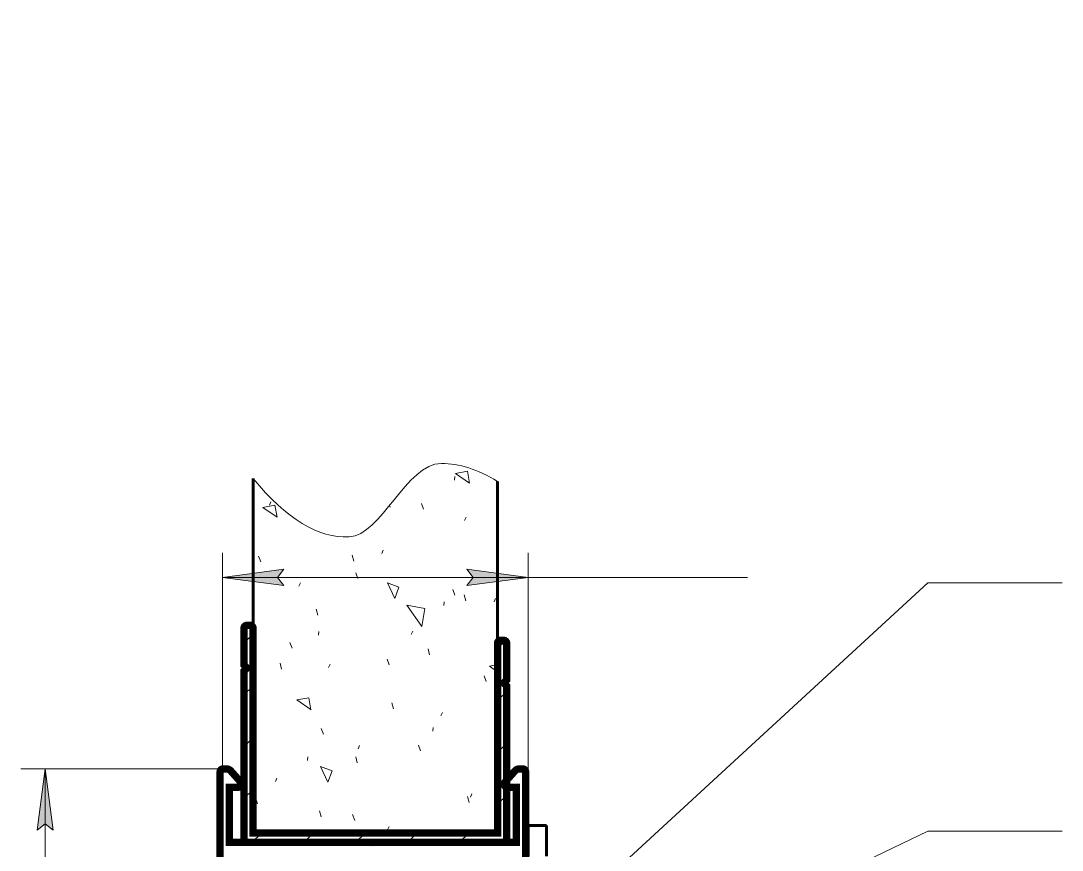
# Model space of a CAD drawing. Header units: millimetres. Extents: x 0 to 841, y 0 to 594.
# Drawn here: x 223.3 to 308.5, y 134 to 201.9 of the extents above; entities that cross this region are included whole.
import ezdxf

# ---------------------------------------------------------------- set-up
doc = ezdxf.new("R2010")
doc.units = ezdxf.units.MM
for name, pattern in [('K5LT32768', [0]), ('K5LT32770', [0]), ('K5LT_BASIC', [0]), ('K5LT_THIN', [0]), ('K5LT_THIN_INCLUDED_TO_HATCHING', [0])]:
    doc.linetypes.add(name, pattern=pattern)
doc.layers.add('Системный слой', color=7, linetype='Continuous')

msp = doc.modelspace()

# ---------------------------------------------------------------- hatches: boundary and pattern name
at = {"layer": 'Системный слой'}
for points in [[(244.278, 156.333), (244.778, 156.992), (239.778, 156.333), (244.778, 155.675)], [(264.778, 156.333), (259.778, 156.992), (260.278, 156.333), (259.778, 155.675)], [(225.927, 135.665), (225.269, 140.665), (224.611, 135.665), (225.269, 136.165)]]:
    msp.add_hatch(color=7, dxfattribs=at).paths.add_polyline_path(points)

# ---------------------------------------------------------------- linework, layer by layer
at = {"layer": 'Системный слой', "color": 7, "linetype": 'K5LT32770', "lineweight": 18}
for p, q in [((258.771, 164.281), (258.797, 164.58)), ((259.818, 165.011), (258.833, 164.837)), ((259.995, 164.026), (258.836, 164.837)), ((259.992, 164.026), (259.818, 165.011)), ((244.061, 162.232), (243.076, 162.059)), ((244.237, 161.248), (243.079, 162.059)), ((243.614, 162.248), (243.741, 162.52)), ((244.235, 161.248), (244.061, 162.232)), ((253.483, 162.072), (253.444, 162.219)), ((256.223, 161.915), (256.052, 162.385)), ((259.575, 160.984), (259.702, 161.256)), ((252.804, 158.294), (252.93, 158.566)), ((242.896, 157.596), (242.725, 158.066)), ((250.526, 157.656), (250.396, 158.139)), ((250.842, 156.232), (250.671, 156.702)), ((246.032, 155.604), (246.159, 155.876)), ((254.211, 155.544), (253.272, 155.886)), ((253.871, 154.603), (253.274, 155.885)), ((253.869, 154.604), (254.211, 155.544)), ((258.788, 154.867), (258.617, 155.337)), ((257.873, 154.021), (257.899, 154.32)), ((259.677, 154.414), (259.547, 154.897)), ((261.994, 154.34), (262.12, 154.612)), ((247.568, 153.24), (247.438, 153.723)), ((256.071, 152.308), (254.854, 154.046)), ((256.332, 153.785), (254.855, 154.046)), ((256.072, 152.308), (256.332, 153.785)), ((247.624, 151.605), (247.65, 151.904)), ((255.222, 151.649), (255.349, 151.921)), ((245.461, 150.549), (245.29, 151.018)), ((256.719, 149.998), (256.589, 150.481)), ((244.61, 148.824), (244.481, 149.307)), ((248.451, 148.959), (248.577, 149.231)), ((253.407, 149.184), (253.236, 149.654)), ((262.278, 149.198), (261.611, 149.08)), ((261.353, 147.819), (261.182, 148.289)), ((262.278, 148.615), (261.614, 149.081)), ((246.839, 146.475), (245.855, 146.302)), ((247.015, 145.491), (245.857, 146.302)), ((247.013, 145.491), (246.839, 146.476)), ((253.761, 145.582), (253.631, 146.065)), ((257.641, 145.005), (257.767, 145.277)), ((256.976, 143.76), (257.002, 144.059)), ((248.026, 143.501), (247.855, 143.971)), ((250.869, 142.314), (250.996, 142.586)), ((255.972, 142.136), (255.801, 142.606)), ((246.726, 141.344), (246.752, 141.643)), ((250.803, 141.166), (250.674, 141.649)), ((248.739, 140.509), (247.799, 140.851)), ((248.398, 139.569), (247.801, 140.85)), ((244.098, 139.624), (244.225, 139.896)), ((248.397, 139.569), (248.739, 140.509)), ((242.646, 137.818), (242.475, 138.288)), ((259.954, 137.924), (259.824, 138.407)), ((260.059, 138.36), (260.186, 138.632)), ((247.845, 136.75), (247.716, 137.233)), ((250.591, 136.453), (250.42, 136.923)), ((253.288, 135.67), (253.414, 135.942)), ((258.419, 135.415), (258.366, 135.558))]:
    msp.add_line(p, q, dxfattribs=at)
at = {"layer": 'Системный слой', "color": 5, "linetype": 'K5LT_BASIC', "lineweight": 60, "true_color": 0x0000ff}
for p, q in [((242.278, 152.165), (242.278, 164.415)), ((262.278, 150.935), (262.278, 164.185)), ((264.778, 136.03), (264.778, 133.53)), ((266.278, 136.03), (264.778, 136.03)), ((266.278, 133.53), (266.278, 136.03)), ((251.829, 134.665), (252.079, 134.415)), ((252.079, 134.415), (252.329, 134.665))]:
    msp.add_line(p, q, dxfattribs=at)
at = {"layer": 'Системный слой', "color": 7, "linetype": 'K5LT_THIN', "lineweight": 18}
for p, q in [((239.778, 140.415), (239.778, 158.333)), ((264.778, 140.415), (264.778, 158.333)), ((239.778, 156.333), (244.778, 156.992)), ((244.778, 156.992), (244.278, 156.333)), ((260.278, 156.333), (259.778, 156.992)), ((259.778, 156.992), (264.778, 156.333)), ((244.778, 155.675), (239.778, 156.333)), ((239.778, 156.333), (264.778, 156.333)), ((244.278, 156.333), (244.778, 155.675)), ((264.778, 156.333), (259.778, 155.675)), ((259.778, 155.675), (260.278, 156.333)), ((264.778, 156.333), (282.727, 156.333)), ((297.492, 155.887), (268.066, 128.816)), ((297.492, 155.887), (308.485, 155.887)), ((240.028, 140.665), (223.269, 140.665)), ((224.611, 135.665), (225.269, 140.665)), ((225.269, 140.665), (225.927, 135.665)), ((225.269, 140.665), (225.269, 100.665)), ((225.269, 136.165), (224.611, 135.665)), ((225.927, 135.665), (225.269, 136.165)), ((297.492, 135.583), (269.058, 121.931)), ((297.492, 135.583), (308.485, 135.583))]:
    msp.add_line(p, q, dxfattribs=at)
at = {"layer": 'Системный слой', "color": 7, "linetype": 'K5LT32768', "lineweight": 18}
for p, q in [((241.528, 150.963), (242.278, 151.713)), ((262.278, 150.5), (262.92, 151.141)), ((241.528, 146.72), (242.278, 147.47)), ((262.278, 146.257), (263.028, 147.007)), ((241.528, 142.478), (242.278, 143.228)), ((262.278, 142.014), (263.028, 142.764)), ((241.528, 138.235), (242.278, 138.985)), ((262.278, 137.772), (263.028, 138.522)), ((242.201, 134.665), (242.951, 135.415)), ((246.444, 134.665), (247.194, 135.415)), ((250.686, 134.665), (251.436, 135.415)), ((254.929, 134.665), (255.679, 135.415)), ((259.172, 134.665), (259.922, 135.415))]:
    msp.add_line(p, q, dxfattribs=at)
at = {"layer": 'Системный слой', "color": 5, "linetype": 'K5LT_BASIC', "true_color": 0x0000ff, "const_width": 0.6}
for points in [[(262.278, 136.771), (262.278, 135.415), (242.278, 135.415), (242.278, 152.165, 0.414214), (242.028, 152.415), (241.778, 152.415, 0.414214), (241.528, 152.165), (241.528, 149.165), (241.778, 148.915), (241.528, 148.665), (241.528, 134.915, 0.414214), (241.778, 134.665), (262.778, 134.665, 0.414214), (263.028, 134.915), (263.028, 136.771)], [(263.028, 134.915), (263.028, 147.435), (262.778, 147.685), (263.028, 147.935), (263.028, 150.935, 0.414214), (262.778, 151.185), (262.528, 151.185, 0.414214), (262.278, 150.935), (262.278, 136.771)], [(251.829, 106.665), (240.329, 106.665), (240.329, 102.165), (241.079, 102.165, -0.646887), (241.266, 101.749), (240.453, 100.833, -0.214413), (240.079, 100.665), (239.829, 100.665, -0.414214), (239.579, 100.915), (239.579, 140.415, -0.414214), (239.829, 140.665), (240.079, 140.665, -0.214413), (240.453, 140.497), (241.266, 139.581, -0.646887), (241.079, 139.165), (240.329, 139.165), (240.329, 134.665), (251.829, 134.665)], [(252.329, 134.665), (263.829, 134.665), (263.829, 139.165), (263.079, 139.165, -0.646887), (262.892, 139.581), (263.705, 140.497, -0.214413), (264.079, 140.665), (264.329, 140.665, -0.414214), (264.579, 140.415), (264.579, 100.915, -0.414214), (264.329, 100.665), (264.079, 100.665, -0.214413), (263.705, 100.833), (262.892, 101.749, -0.646887), (263.079, 102.165), (263.829, 102.165), (263.829, 106.665), (252.329, 106.665)]]:
    msp.add_lwpolyline(points, format="xyb", dxfattribs=at)
at = {"layer": 'Системный слой', "color": 7, "linetype": 'K5LT_THIN_INCLUDED_TO_HATCHING', "lineweight": 18}
msp.add_open_spline([(242.278, 164.415), (245.003, 161.117), (247.62, 159.525), (250.131, 159.638), (252.769, 159.758), (254.807, 165.636), (257.692, 165.649), (259.13, 165.655), (260.659, 165.167), (262.278, 164.185)], degree=3, knots=[0, 0, 0, 0, 1, 1, 1, 2, 2, 2, 3, 3, 3, 3], dxfattribs=at)

doc.saveas('drawing.dxf')
